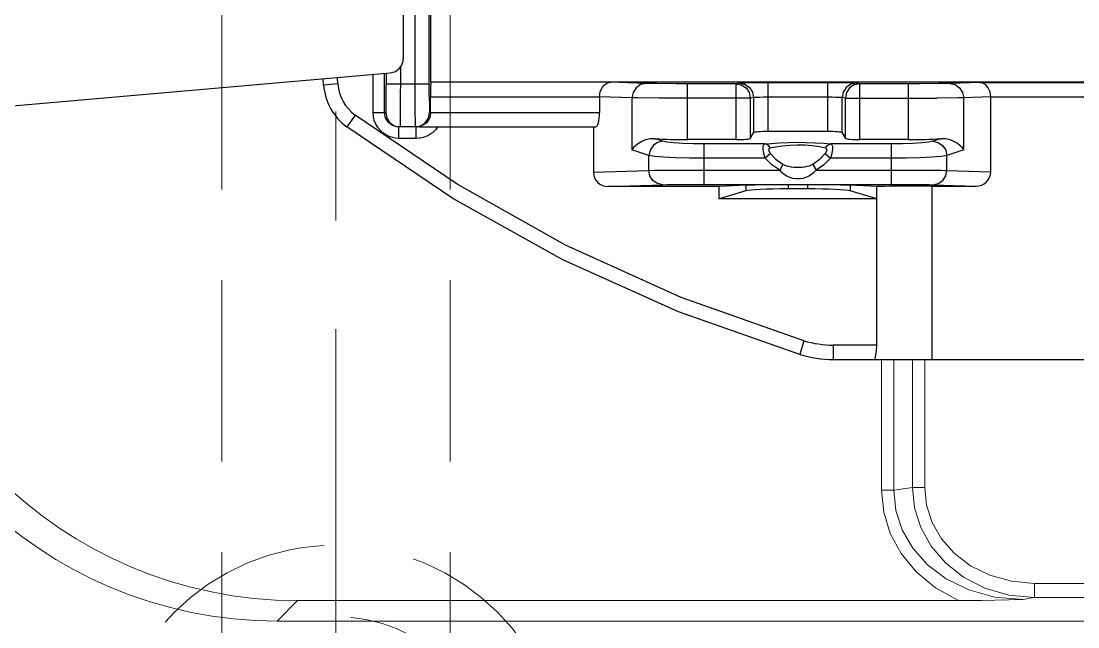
# Model space of a CAD drawing. Header units: inches. Extents: x 169168 to 170394, y -54081 to -53214.
# Drawn here: x 170090.17 to 170127.19, y -53577.36 to -53556.15 of the extents above; entities that cross this region are included whole.
import ezdxf

# ---------------------------------------------------------------- set-up
doc = ezdxf.new("R2010")
doc.units = ezdxf.units.IN
doc.header["$LTSCALE"] = 2
doc.header["$MEASUREMENT"] = 0
doc.linetypes.add('CENTER', pattern=[50.8, 31.75, -6.35, 6.35, -6.35])
doc.linetypes.add('HIDDEN', pattern=[9.525, 6.35, -3.175])
doc.layers.add('CAV-COR', color=1, linetype='CONTINUOUS')
doc.layers.add('SILDE', color=6, linetype='CONTINUOUS')
doc.layers.add('WR', color=122, linetype='HIDDEN', lineweight=18)
doc.layers.add('枕位', color=75, linetype='CONTINUOUS', lineweight=15)

# ---------------------------------------------------------------- blocks, each defined once
blk = doc.blocks.new('20140913.083227')
at = {"layer": 'WR', "linetype": 'CENTER', "ltscale": 0.2}
for p, q in [((0, 11), (0, -11)), ((-11, 0), (11, 0))]:
    blk.add_line(p, q, dxfattribs=at)
at = {"layer": 'WR', "linetype": 'HIDDEN', "ltscale": 0.5}
for radius in [8, 5.5, 4]:
    blk.add_circle((0, 0), radius, dxfattribs=at)

msp = doc.modelspace()

# ---------------------------------------------------------------- linework, layer by layer
at = {"layer": 'CAV-COR', "linetype": 'ByBlock'}
for p, q in [((170103.964, -53554.38), (170103.966, -53559.278)), ((170104.467, -53558.762), (170104.467, -53554.63)), ((170104.519, -53558.29), (170104.519, -53555.654)), ((170101.266, -53558.351), (170101.248, -53558.122)), ((170102.499, -53559.352), (170102.499, -53558.013)), ((170102.901, -53559.352), (170102.901, -53557.977)), ((170102.951, -53557.973), (170102.95, -53558.751)), ((170103.453, -53557.765), (170103.451, -53559.261)), ((170100.765, -53558.39), (170100.747, -53558.166)), ((170101.266, -53558.351), (170100.765, -53558.39)), ((170102.951, -53558.347), (170104.467, -53558.347)), ((170104.519, -53558.29), (170104.517, -53558.293)), ((170157.871, -53558.29), (170104.519, -53558.29)), ((170112.051, -53558.333), (170110.815, -53558.293)), ((170115.207, -53558.343), (170113.119, -53558.342)), ((170113.507, -53560.297), (170113.507, -53558.343)), ((170115.326, -53558.323), (170115.207, -53558.343)), ((170115.207, -53558.343), (170115.397, -53558.38)), ((170115.207, -53558.343), (170115.207, -53560.297)), ((170116.026, -53558.315), (170115.535, -53558.318)), ((170116.33, -53558.315), (170116.33, -53560.016)), ((170118.423, -53560.016), (170118.423, -53558.315)), ((170119.546, -53558.343), (170119.354, -53558.381)), ((170119.546, -53558.343), (170119.427, -53558.323)), ((170121.634, -53558.342), (170119.546, -53558.343)), ((170119.546, -53560.297), (170119.546, -53558.343)), ((170121.246, -53558.343), (170121.246, -53560.297)), ((170122.312, -53558.339), (170121.634, -53558.342)), ((170123.749, -53558.299), (170122.702, -53558.333)), ((170123.749, -53558.299), (170138.641, -53558.299)), ((170104.467, -53558.762), (170104.47, -53559.141)), ((170104.512, -53558.795), (170110.43, -53558.795)), ((170104.512, -53559.352), (170104.512, -53558.795)), ((170111.566, -53558.836), (170110.43, -53558.799)), ((170110.43, -53558.799), (170110.43, -53559.352)), ((170111.566, -53558.836), (170111.566, -53560.66)), ((170115.709, -53558.845), (170112.503, -53558.844)), ((170115.828, -53558.826), (170115.709, -53558.845)), ((170115.709, -53558.845), (170115.709, -53560.255)), ((170115.828, -53558.826), (170115.828, -53560.057)), ((170118.423, -53558.817), (170116.178, -53558.818)), ((170119.044, -53558.845), (170118.925, -53558.826)), ((170118.925, -53560.057), (170118.925, -53558.826)), ((170119.044, -53558.845), (170122.25, -53558.844)), ((170119.044, -53560.255), (170119.044, -53558.845)), ((170122.988, -53558.839), (170122.25, -53558.844)), ((170123.188, -53558.836), (170122.988, -53558.839)), ((170124.135, -53558.805), (170123.188, -53558.836)), ((170123.188, -53560.66), (170123.188, -53558.836)), ((170124.135, -53558.802), (170138.256, -53558.802)), ((170124.135, -53561.426), (170124.135, -53558.805)), ((170101.873, -53559.445), (170101.574, -53559.849)), ((170102.499, -53559.352), (170102.942, -53559.352)), ((170102.942, -53559.352), (170102.98, -53559.545)), ((170103.451, -53559.261), (170103.448, -53559.716)), ((170103.966, -53559.278), (170103.969, -53559.723)), ((170104.437, -53559.545), (170104.475, -53559.352)), ((170104.475, -53559.352), (170110.43, -53559.352)), ((170105.288, -53562.358), (170101.574, -53559.849)), ((170103.252, -53559.816), (170103.405, -53559.847)), ((170104.013, -53559.855), (170103.404, -53559.855)), ((170103.404, -53560.257), (170103.404, -53559.855)), ((170104.012, -53559.847), (170104.165, -53559.816)), ((170104.063, -53559.852), (170104.013, -53559.855)), ((170104.013, -53560.257), (170104.013, -53559.855)), ((170104.113, -53559.845), (170104.063, -53559.852)), ((170104.093, -53559.849), (170104.113, -53559.845)), ((170104.245, -53559.798), (170104.113, -53559.845)), ((170104.127, -53559.855), (170110.295, -53559.855)), ((170110.214, -53559.855), (170110.214, -53561.44)), ((170104.013, -53560.257), (170103.404, -53560.257)), ((170112.643, -53560.352), (170112.381, -53560.267)), ((170115.207, -53560.297), (170113.507, -53560.297)), ((170115.709, -53560.255), (170115.828, -53560.057)), ((170118.423, -53560.016), (170116.33, -53560.016)), ((170118.925, -53560.057), (170119.044, -53560.255)), ((170121.246, -53560.297), (170119.546, -53560.297)), ((170122.373, -53560.267), (170122.11, -53560.352)), ((170112.158, -53560.853), (170111.566, -53560.66)), ((170116.216, -53560.45), (170114.099, -53560.45)), ((170114.099, -53561.869), (170114.099, -53560.45)), ((170120.654, -53560.45), (170118.537, -53560.45)), ((170120.654, -53561.869), (170120.654, -53560.45)), ((170123.188, -53560.66), (170122.595, -53560.853)), ((170112.158, -53561.376), (170112.158, -53560.853)), ((170116.23, -53560.951), (170114.099, -53560.951)), ((170116.421, -53560.786), (170116.23, -53560.951)), ((170118.332, -53560.786), (170118.523, -53560.951)), ((170120.654, -53560.951), (170118.523, -53560.951)), ((170122.595, -53561.376), (170122.595, -53560.853)), ((170110.214, -53561.44), (170112.158, -53561.376)), ((170112.158, -53561.376), (170112.358, -53561.373)), ((170112.358, -53561.373), (170113.096, -53561.368)), ((170113.096, -53561.368), (170116.741, -53561.367)), ((170116.847, -53561.167), (170116.741, -53561.367)), ((170117.907, -53561.167), (170118.013, -53561.367)), ((170118.013, -53561.367), (170121.658, -53561.368)), ((170122.595, -53561.376), (170124.135, -53561.426)), ((170110.733, -53561.941), (170112.643, -53561.879)), ((170114.617, -53561.941), (170110.733, -53561.941)), ((170113.033, -53561.873), (170113.712, -53561.87)), ((170113.712, -53561.87), (170120.654, -53561.869)), ((170115.549, -53561.895), (170114.617, -53561.941)), ((170114.617, -53562.367), (170114.617, -53561.941)), ((170115.549, -53562.09), (170114.617, -53562.367)), ((170115.549, -53561.895), (170115.549, -53562.09)), ((170117.72, -53561.884), (170117.034, -53561.884)), ((170117.034, -53561.884), (170117.034, -53562.025)), ((170117.72, -53562.025), (170117.034, -53562.025)), ((170117.72, -53561.884), (170117.72, -53562.025)), ((170120.138, -53561.941), (170119.204, -53561.895)), ((170119.204, -53561.895), (170119.204, -53562.09)), ((170120.138, -53562.368), (170119.204, -53562.09)), ((170120.14, -53567.493), (170120.138, -53561.941)), ((170122.087, -53561.928), (170123.616, -53561.928)), ((170122.087, -53567.995), (170122.087, -53561.928)), ((170122.11, -53561.879), (170123.616, -53561.928)), ((170109.148, -53564.51), (170105.288, -53562.358)), ((170120.138, -53562.367), (170114.617, -53562.367)), ((170113.193, -53566.331), (170109.148, -53564.51)), ((170117.445, -53567.822), (170113.193, -53566.331)), ((170117.591, -53567.341), (170117.445, -53567.822)), ((170120.14, -53567.493), (170118.613, -53567.493)), ((170118.613, -53567.493), (170118.613, -53567.995)), ((170118.613, -53567.995), (170144.006, -53567.995))]:
    msp.add_line(p, q, dxfattribs=at)
for points in [[(170110.43, -53558.795), (170110.455, -53558.62), (170110.519, -53558.477), (170110.607, -53558.375), (170110.709, -53558.313), (170110.815, -53558.293)], [(170112.051, -53558.333), (170111.865, -53558.372), (170111.708, -53558.481), (170111.603, -53558.644), (170111.566, -53558.836)], [(170113.119, -53558.342), (170112.441, -53558.339), (170112.201, -53558.336), (170112.051, -53558.333)], [(170115.535, -53558.318), (170115.388, -53558.321), (170115.326, -53558.323)], [(170115.326, -53558.323), (170115.518, -53558.361), (170115.681, -53558.47), (170115.79, -53558.633), (170115.828, -53558.826)], [(170115.397, -53558.38), (170115.561, -53558.489), (170115.671, -53558.652), (170115.709, -53558.845)], [(170119.427, -53558.323), (170119.365, -53558.321), (170119.218, -53558.318), (170118.999, -53558.316), (170118.727, -53558.315), (170116.026, -53558.315)], [(170119.427, -53558.323), (170119.235, -53558.361), (170119.072, -53558.47), (170118.964, -53558.633), (170118.925, -53558.826)], [(170119.354, -53558.381), (170119.191, -53558.49), (170119.082, -53558.653), (170119.044, -53558.845)], [(170122.702, -53558.333), (170122.553, -53558.336), (170122.312, -53558.339)], [(170122.702, -53558.333), (170122.888, -53558.372), (170123.045, -53558.481), (170123.15, -53558.644), (170123.188, -53558.836)], [(170124.135, -53558.802), (170124.11, -53558.626), (170124.046, -53558.483), (170123.957, -53558.381), (170123.855, -53558.32), (170123.749, -53558.299)], [(170102.95, -53558.751), (170102.947, -53559.132), (170102.945, -53559.26)], [(170112.503, -53558.844), (170111.766, -53558.839), (170111.566, -53558.836)], [(170116.178, -53558.818), (170116.042, -53558.819), (170115.932, -53558.821), (170115.859, -53558.823), (170115.828, -53558.826)], [(170118.925, -53558.826), (170118.894, -53558.823), (170118.821, -53558.821), (170118.712, -53558.819), (170118.575, -53558.818), (170118.423, -53558.817)], [(170104.47, -53559.141), (170104.472, -53559.265), (170104.474, -53559.333), (170104.475, -53559.352)], [(170117.591, -53567.341), (170113.288, -53565.827), (170109.24, -53563.994), (170105.439, -53561.86), (170101.873, -53559.445)], [(170103.404, -53560.257), (170103.267, -53560.246), (170103.13, -53560.214), (170102.999, -53560.161), (170102.876, -53560.087), (170102.766, -53559.993), (170102.671, -53559.883), (170102.596, -53559.758), (170102.541, -53559.625), (170102.51, -53559.488), (170102.499, -53559.352)], [(170103.404, -53559.855), (170103.328, -53559.849), (170103.252, -53559.831), (170103.179, -53559.801), (170103.111, -53559.76), (170103.049, -53559.708), (170102.997, -53559.647), (170102.955, -53559.578), (170102.925, -53559.504), (170102.907, -53559.428), (170102.901, -53559.352)], [(170102.945, -53559.26), (170102.944, -53559.331), (170102.942, -53559.352)], [(170102.98, -53559.545), (170103.089, -53559.708), (170103.252, -53559.816)], [(170104.165, -53559.816), (170104.328, -53559.708), (170104.437, -53559.545)], [(170104.512, -53559.352), (170104.494, -53559.489), (170104.439, -53559.615), (170104.356, -53559.718), (170104.245, -53559.798)], [(170103.448, -53559.716), (170103.446, -53559.823), (170103.444, -53559.855)], [(170103.969, -53559.723), (170103.971, -53559.826), (170103.973, -53559.855)], [(170104.765, -53559.855), (170104.687, -53559.956), (170104.594, -53560.046), (170104.489, -53560.121), (170104.375, -53560.181), (170104.256, -53560.224), (170104.134, -53560.249), (170104.013, -53560.257)], [(170104.127, -53559.855), (170104.105, -53559.854), (170104.09, -53559.853), (170104.093, -53559.849)], [(170112.381, -53560.267), (170112.198, -53560.275), (170112.042, -53560.311), (170111.908, -53560.364), (170111.795, -53560.429), (170111.701, -53560.502), (170111.625, -53560.579), (170111.566, -53560.66)], [(170123.188, -53560.66), (170123.128, -53560.579), (170123.051, -53560.501), (170122.956, -53560.428), (170122.843, -53560.363), (170122.709, -53560.31), (170122.553, -53560.274), (170122.373, -53560.267)], [(170112.643, -53560.352), (170112.46, -53560.394), (170112.304, -53560.503), (170112.198, -53560.664), (170112.158, -53560.853)], [(170114.099, -53560.45), (170113.712, -53560.446), (170113.348, -53560.433), (170113.034, -53560.412), (170112.793, -53560.384), (170112.643, -53560.352)], [(170116.23, -53560.951), (170116.196, -53560.834), (170116.173, -53560.72), (170116.162, -53560.617), (170116.166, -53560.533), (170116.185, -53560.476), (170116.216, -53560.45)], [(170116.216, -53560.45), (170116.439, -53560.429), (170116.724, -53560.41), (170117.037, -53560.397), (170117.351, -53560.393), (170117.664, -53560.396), (170117.98, -53560.407), (170118.282, -53560.426), (170118.537, -53560.45)], [(170116.41, -53560.587), (170116.357, -53560.517), (170116.29, -53560.47), (170116.216, -53560.45)], [(170116.421, -53560.786), (170116.392, -53560.742), (170116.373, -53560.699), (170116.365, -53560.659), (170116.368, -53560.625), (170116.383, -53560.601), (170116.41, -53560.587)], [(170116.41, -53560.587), (170116.595, -53560.547), (170116.833, -53560.511), (170117.093, -53560.488), (170117.355, -53560.48), (170117.616, -53560.486), (170117.88, -53560.507), (170118.132, -53560.542), (170118.344, -53560.587)], [(170118.344, -53560.587), (170118.37, -53560.601), (170118.385, -53560.625), (170118.388, -53560.659), (170118.38, -53560.699), (170118.361, -53560.742), (170118.332, -53560.786)], [(170118.344, -53560.587), (170118.397, -53560.517), (170118.463, -53560.47), (170118.537, -53560.45)], [(170118.537, -53560.45), (170118.569, -53560.476), (170118.587, -53560.533), (170118.591, -53560.617), (170118.581, -53560.72), (170118.558, -53560.834), (170118.523, -53560.951)], [(170122.11, -53560.352), (170121.96, -53560.384), (170121.72, -53560.412), (170121.407, -53560.433), (170121.042, -53560.446), (170120.654, -53560.45)], [(170122.11, -53560.352), (170122.293, -53560.394), (170122.449, -53560.503), (170122.555, -53560.664), (170122.595, -53560.853)], [(170114.099, -53560.951), (170113.581, -53560.946), (170113.096, -53560.933), (170112.678, -53560.912), (170112.358, -53560.885), (170112.158, -53560.853)], [(170116.741, -53561.367), (170116.47, -53561.185), (170116.23, -53560.951)], [(170116.847, -53561.167), (170116.621, -53561.001), (170116.421, -53560.786)], [(170118.332, -53560.786), (170118.128, -53561.005), (170117.907, -53561.167)], [(170118.523, -53560.951), (170118.279, -53561.189), (170118.013, -53561.367)], [(170122.595, -53560.853), (170122.395, -53560.885), (170122.075, -53560.912), (170121.657, -53560.933), (170121.172, -53560.946), (170120.654, -53560.951)], [(170112.643, -53561.879), (170112.458, -53561.84), (170112.301, -53561.731), (170112.195, -53561.568), (170112.158, -53561.376)], [(170118.013, -53561.367), (170117.939, -53561.451), (170117.854, -53561.523), (170117.759, -53561.582), (170117.656, -53561.626), (170117.546, -53561.655), (170117.433, -53561.67), (170117.318, -53561.67), (170117.205, -53561.655), (170117.096, -53561.626), (170116.993, -53561.581), (170116.898, -53561.522), (170116.814, -53561.451), (170116.741, -53561.367)], [(170117.907, -53561.167), (170117.845, -53561.198), (170117.775, -53561.223), (170117.696, -53561.244), (170117.609, -53561.26), (170117.518, -53561.27), (170117.423, -53561.275), (170117.328, -53561.275), (170117.234, -53561.27), (170117.143, -53561.26), (170117.057, -53561.244), (170116.978, -53561.223), (170116.908, -53561.198), (170116.847, -53561.167)], [(170121.658, -53561.368), (170122.395, -53561.373), (170122.595, -53561.376)], [(170122.11, -53561.879), (170122.295, -53561.84), (170122.453, -53561.731), (170122.558, -53561.568), (170122.595, -53561.376)], [(170112.643, -53561.879), (170112.793, -53561.876), (170113.033, -53561.873)], [(170120.654, -53561.869), (170121.407, -53561.871), (170121.721, -53561.873), (170121.96, -53561.876), (170122.11, -53561.879)], [(170120.077, -53567.995), (170120.086, -53567.957), (170120.108, -53567.848), (170120.131, -53567.684), (170120.14, -53567.493)]]:
    msp.add_lwpolyline(points, dxfattribs=at)
for centre, radius, start, end in [((170102.768, -53558.232), 2.01, 184.5034, 233.546), ((170102.768, -53558.232), 1.507, 184.5034, 233.546), ((170118.613, -53563.975), 3.518, 253.1006, 270), ((170118.613, -53563.975), 4.02, 253.1006, 270)]:
    msp.add_arc(centre, radius, start, end, dxfattribs=at)
for centre, major_axis, ratio, start_param, end_param in [((170104.517, -53558.795), (0, 0.502), 0.008727, 0.008727, 1.570796), ((170110.295, -53559.352), (0, 0.502), 0.267949, -3.141593, -1.570796), ((170113.507, -53560.121), (2.01, 0), 0.087489, -2.165627, -1.570796), ((170115.207, -53560.253), (0.502, 0), 0.087489, -1.570796, -0.05236), ((170116.33, -53560.06), (0.502, 0), 0.087489, 1.570796, 3.089233), ((170118.423, -53560.06), (0.502, 0), 0.087489, 0.05236, 1.570796), ((170119.546, -53560.253), (0.502, 0), 0.087489, -3.089233, -1.570796), ((170121.246, -53560.121), (2.01, 0), 0.087489, -1.570796, -0.975966), ((170110.735, -53561.439), (-0.52, -0.017), 0.965892, -0.031448, 1.53709), ((170123.615, -53561.425), (-0.52, 0.017), 0.965892, 1.604503, 3.173041), ((170117.034, -53561.897), (1.508, 0), 0.008727, 1.570796, 2.96706), ((170117.034, -53562.104), (1.508, 0), 0.052408, 1.570796, 2.96706), ((170117.72, -53561.897), (1.508, 0), 0.008727, 0.174533, 1.570796), ((170117.72, -53562.104), (1.508, 0), 0.052408, 0.174533, 1.570796), ((170122.087, -53561.945), (2.01, 0), 0.008727, 1.570796, 2.893541)]:
    msp.add_ellipse(centre, major_axis=major_axis, ratio=ratio, start_param=start_param, end_param=end_param, dxfattribs=at)
at = {"layer": 'SILDE', "linetype": 'ByBlock'}
for p, q in [((170103.555, -53541.192), (170103.555, -53557.462)), ((170071.195, -53560.751), (170103.099, -53557.96))]:
    msp.add_line(p, q, dxfattribs=at)
msp.add_arc((170103.055, -53557.462), 0.5, 275, 0, dxfattribs=at)
at = {"layer": 'WR', "linetype": 'CENTER', "ltscale": 0.3}
msp.add_line((170101.195, -53475.499), (170101.195, -53628.499), dxfattribs=at)
at = {"layer": 'WR', "linetype": 'HIDDEN', "ltscale": 0.5}
for p, q in [((170097.195, -53479.499), (170097.195, -53628.499)), ((170105.195, -53479.499), (170105.195, -53628.499))]:
    msp.add_line(p, q, dxfattribs=at)
at = {"layer": '枕位', "linetype": 'ByBlock', "ltscale": 0.3}
for p, q in [((170120.307, -53572.575), (170120.307, -53567.995)), ((170120.743, -53572.575), (170120.743, -53567.995)), ((170121.388, -53567.995), (170121.388, -53572.475)), ((170121.824, -53567.995), (170121.824, -53572.475)), ((170121.388, -53572.475), (170120.743, -53572.575)), ((170121.388, -53572.475), (170121.824, -53572.475)), ((170120.307, -53572.575), (170120.743, -53572.575)), ((170125.67, -53575.838), (170136.721, -53575.838)), ((170125.67, -53576.336), (170125.67, -53575.838)), ((170099.856, -53576.44), (170099.138, -53577.158)), ((170099.856, -53576.44), (170123.01, -53576.44)), ((170125.67, -53576.336), (170125.253, -53576.4)), ((170125.67, -53576.336), (170136.721, -53576.336)), ((170163.252, -53577.158), (170099.138, -53577.158))]:
    msp.add_line(p, q, dxfattribs=at)
for points in [[(170121.388, -53572.475), (170121.464, -53573.191), (170121.683, -53573.883), (170122.044, -53574.533), (170122.545, -53575.119), (170123.176, -53575.616), (170123.924, -53576), (170124.768, -53576.247), (170125.67, -53576.336)], [(170121.824, -53572.475), (170121.888, -53573.1), (170122.083, -53573.706), (170122.407, -53574.274), (170122.856, -53574.785), (170123.424, -53575.218), (170124.097, -53575.552), (170124.858, -53575.764), (170125.67, -53575.838)], [(170123.01, -53576.44), (170122.196, -53575.992), (170121.522, -53575.436), (170120.993, -53574.795), (170120.613, -53574.092), (170120.384, -53573.344), (170120.307, -53572.575)], [(170125.252, -53576.4), (170124.27, -53576.316), (170123.361, -53576.066), (170122.571, -53575.679), (170121.916, -53575.184), (170121.403, -53574.606), (170121.035, -53573.966), (170120.814, -53573.282), (170120.743, -53572.575)], [(170123.01, -53576.44), (170123.404, -53576.438), (170123.829, -53576.433), (170124.28, -53576.424), (170125.253, -53576.4)]]:
    msp.add_lwpolyline(points, dxfattribs=at)
for centre, start_param, end_param in [((170099.97, -53561.383), -3.923193, -2.359993), ((170099.253, -53562.1), 2.359993, 3.923193)]:
    msp.add_ellipse(centre, major_axis=(10.687, 10.687), ratio=0.992433, start_param=start_param, end_param=end_param, dxfattribs=at)

# ---------------------------------------------------------------- block references
at = {"layer": 'WR', "linetype": 'ByBlock', "xscale": -1, "rotation": -180}
msp.add_blockref('20140913.083227', (170101.195, -53582.499), dxfattribs=at)

doc.saveas('drawing.dxf')
